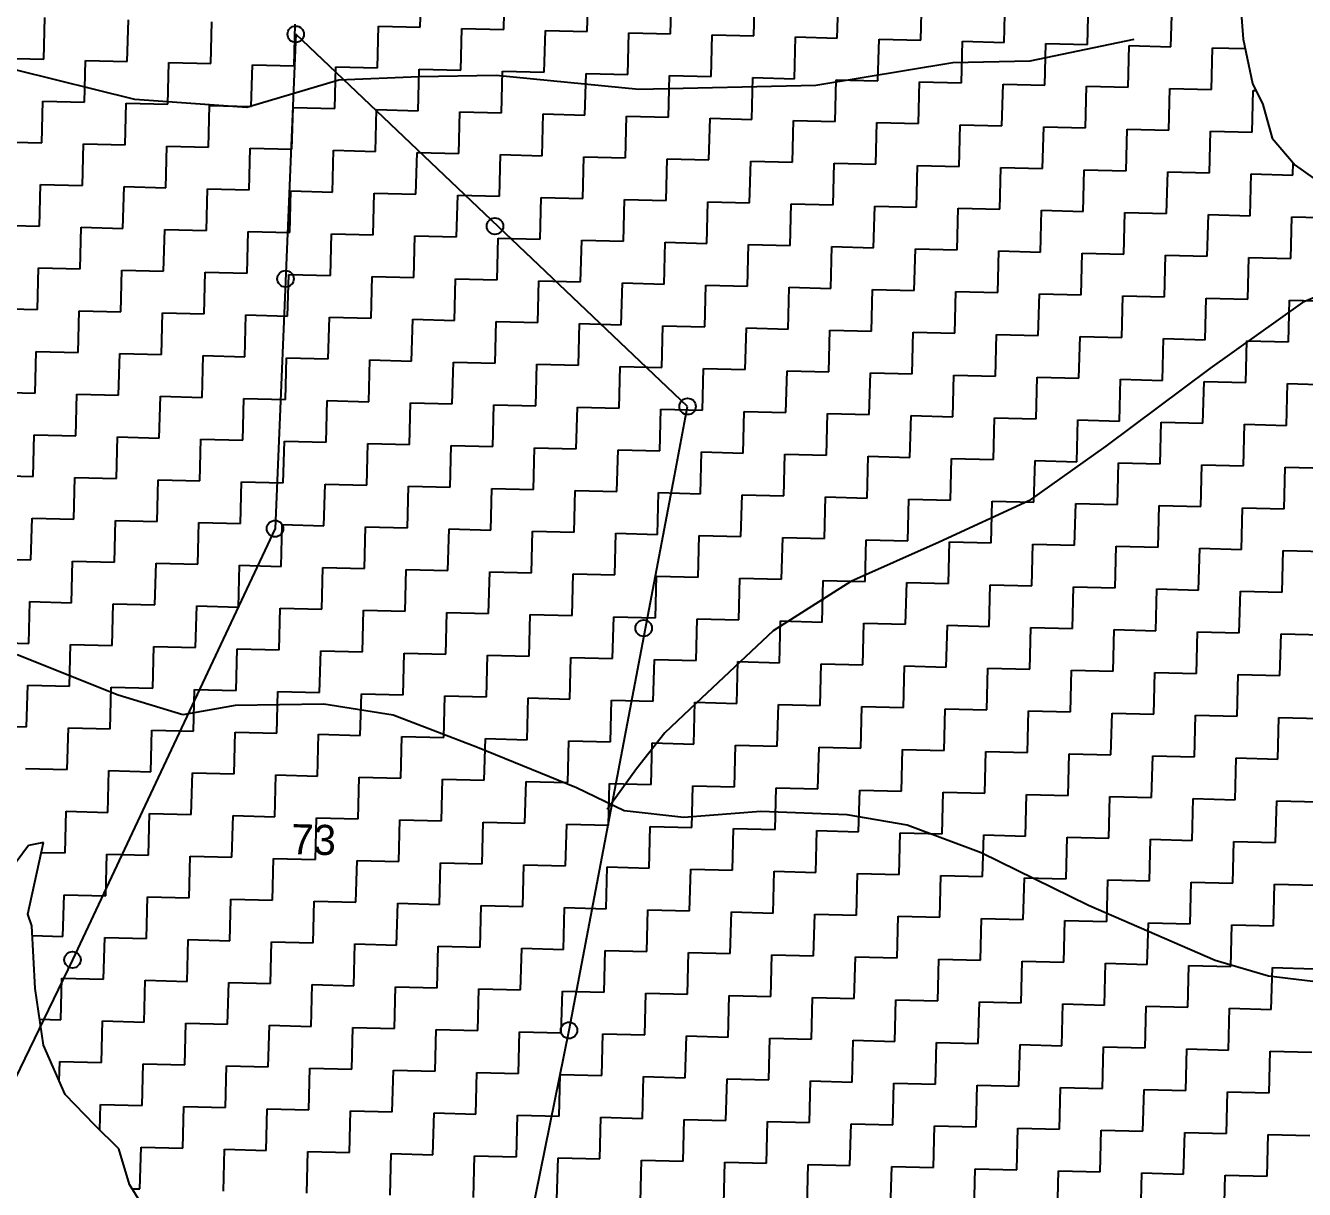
# Model space of a CAD drawing. Header units: metres. Extents: x 295068 to 298038, y 2018465 to 2021372.
# Drawn here: x 297107.4 to 297492.8, y 2019139.5 to 2019490.1 of the extents above; entities that cross this region are included whole.
import ezdxf

# ---------------------------------------------------------------- set-up
doc = ezdxf.new("R2010")
doc.units = ezdxf.units.M
doc.header["$MEASUREMENT"] = 0
for name, color, linetype in [('LINE_WATER', 4, 'Continuous'), ('POLY_HATCH', 12, 'Continuous'), ('POLY_PARCEL', 6, 'Continuous'), ('TEXT_PARCEL', 7, 'Continuous')]:
    doc.layers.add(name, color=color, linetype=linetype)
doc.styles.add('TEXT_MAP', font='', dxfattribs={"height": 2.5})
doc.styles.get('TEXT_MAP').set_extended_font_data('Kruti Dev 050')

msp = doc.modelspace()

# ---------------------------------------------------------------- linework, layer by layer
for centre in [(297188.82, 2019487.54), (297248.86, 2019429.72), (297185.74, 2019413.87), (297306.9, 2019375.42), (297182.59, 2019338.61), (297293.68, 2019308.62), (297121.55, 2019208.72), (297271.18, 2019187.48)]:
    msp.add_circle(centre, 2.48)
at = {"layer": 'LINE_WATER'}
for p, q in [((297441.36, 2019485.99), (297410.06, 2019479.42)), ((297386.83, 2019478.96), (297345.5, 2019472.12)), ((297410.06, 2019479.42), (297386.83, 2019478.96)), ((297140.35, 2019467.92), (297104.7, 2019476.74)), ((297226.01, 2019474.67), (297201.83, 2019473.72)), ((297249.24, 2019475.12), (297226.01, 2019474.67)), ((297292.17, 2019470.86), (297249.24, 2019475.12)), ((297201.83, 2019473.72), (297174.06, 2019465.47)), ((297345.5, 2019472.12), (297292.17, 2019470.86)), ((297174.06, 2019465.47), (297140.35, 2019467.92)), ((297516.93, 2019417.02), (297492.17, 2019406.76)), ((297492.17, 2019406.76), (297464.29, 2019386.89)), ((297464.29, 2019386.89), (297432.93, 2019363.4)), ((297432.93, 2019363.4), (297409.72, 2019346.98)), ((297409.72, 2019346.98), (297382.7, 2019334.52)), ((297382.7, 2019334.52), (297356.04, 2019322.71)), ((297356.04, 2019322.71), (297332.68, 2019307.79)), ((297332.68, 2019307.79), (297309.35, 2019285.93)), ((297135.34, 2019288.48), (297104.86, 2019300.59)), ((297154.8, 2019282.55), (297135.34, 2019288.48)), ((297197.27, 2019285.75), (297170.52, 2019285.3)), ((297218.22, 2019282.37), (297197.27, 2019285.75)), ((297309.35, 2019285.93), (297300.02, 2019277.09)), ((297170.52, 2019285.3), (297154.8, 2019282.55)), ((297243.57, 2019272.62), (297218.22, 2019282.37)), ((297300.02, 2019277.09), (297291.53, 2019266.21)), ((297273.4, 2019260.49), (297243.57, 2019272.62)), ((297291.53, 2019266.21), (297282.67, 2019254.04)), ((297287.83, 2019253.63), (297273.4, 2019260.49)), ((297305.73, 2019251.57), (297287.83, 2019253.63)), ((297328.97, 2019253.37), (297305.73, 2019251.57)), ((297354.94, 2019252.43), (297328.97, 2019253.37)), ((297373.07, 2019249.29), (297354.94, 2019252.43)), ((297395.36, 2019240.95), (297373.07, 2019249.29)), ((297427.71, 2019225.06), (297395.36, 2019240.95)), ((297465.86, 2019208.55), (297427.71, 2019225.06)), ((297481.94, 2019203.81), (297465.86, 2019208.55)), ((297501.17, 2019201.44), (297481.94, 2019203.81))]:
    msp.add_line(p, q, dxfattribs=at)
at = {"layer": 'POLY_HATCH', "linetype": 'Continuous'}
for p, q in [((297226.35, 2019489.63), (297226.67, 2019502.19)), ((297251.48, 2019488.98), (297251.8, 2019501.55)), ((297276.61, 2019488.33), (297276.94, 2019500.9)), ((297301.75, 2019487.68), (297302.07, 2019500.25)), ((297326.88, 2019487.03), (297327.21, 2019499.6)), ((297352.01, 2019486.39), (297352.34, 2019498.95)), ((297377.15, 2019485.74), (297377.47, 2019498.3)), ((297402.28, 2019485.09), (297402.61, 2019497.66)), ((297427.41, 2019484.44), (297427.74, 2019497.01)), ((297452.55, 2019483.79), (297452.87, 2019496.36)), ((297112.92, 2019479.98), (297113.25, 2019492.54)), ((297138.06, 2019479.33), (297138.38, 2019491.9)), ((297163.19, 2019478.68), (297163.51, 2019491.25)), ((297188.32, 2019478.03), (297188.65, 2019490.6)), ((297213.46, 2019477.38), (297213.78, 2019489.95)), ((297213.78, 2019489.95), (297226.35, 2019489.63)), ((297238.59, 2019476.74), (297238.91, 2019489.3)), ((297238.91, 2019489.3), (297251.48, 2019488.98)), ((297263.72, 2019476.09), (297264.05, 2019488.65)), ((297264.05, 2019488.65), (297276.61, 2019488.33)), ((297288.86, 2019475.44), (297289.18, 2019488.01)), ((297289.18, 2019488.01), (297301.75, 2019487.68)), ((297313.99, 2019474.79), (297314.31, 2019487.36)), ((297314.31, 2019487.36), (297326.88, 2019487.03)), ((297339.12, 2019474.14), (297339.45, 2019486.71)), ((297339.45, 2019486.71), (297352.01, 2019486.39)), ((297364.26, 2019473.5), (297364.58, 2019486.06)), ((297364.58, 2019486.06), (297377.15, 2019485.74)), ((297389.39, 2019472.85), (297389.71, 2019485.41)), ((297389.71, 2019485.41), (297402.28, 2019485.09)), ((297414.52, 2019472.2), (297414.85, 2019484.77)), ((297414.85, 2019484.77), (297427.41, 2019484.44)), ((297439.66, 2019471.55), (297439.98, 2019484.12)), ((297439.98, 2019484.12), (297452.55, 2019483.79)), ((297464.79, 2019470.9), (297465.11, 2019483.47)), ((297465.11, 2019483.47), (297474.87, 2019483.22)), ((297100.36, 2019480.3), (297112.92, 2019479.98)), ((297125.17, 2019467.09), (297125.49, 2019479.65)), ((297125.49, 2019479.65), (297138.06, 2019479.33)), ((297150.3, 2019466.44), (297150.62, 2019479)), ((297150.62, 2019479), (297163.19, 2019478.68)), ((297175.43, 2019465.79), (297175.76, 2019478.36)), ((297175.76, 2019478.36), (297188.32, 2019478.03)), ((297200.57, 2019465.14), (297200.89, 2019477.71)), ((297200.89, 2019477.71), (297213.46, 2019477.38)), ((297225.7, 2019464.49), (297226.02, 2019477.06)), ((297226.02, 2019477.06), (297238.59, 2019476.74)), ((297250.83, 2019463.85), (297251.16, 2019476.41)), ((297251.16, 2019476.41), (297263.72, 2019476.09)), ((297275.97, 2019463.2), (297276.29, 2019475.76)), ((297276.29, 2019475.76), (297288.86, 2019475.44)), ((297301.1, 2019462.55), (297301.42, 2019475.12)), ((297301.42, 2019475.12), (297313.99, 2019474.79)), ((297326.23, 2019461.9), (297326.56, 2019474.47)), ((297326.56, 2019474.47), (297339.12, 2019474.14)), ((297351.37, 2019461.25), (297351.69, 2019473.82)), ((297351.69, 2019473.82), (297364.26, 2019473.5)), ((297376.5, 2019460.6), (297376.82, 2019473.17)), ((297376.82, 2019473.17), (297389.39, 2019472.85)), ((297401.63, 2019459.96), (297401.96, 2019472.52)), ((297401.96, 2019472.52), (297414.52, 2019472.2)), ((297426.77, 2019459.31), (297427.09, 2019471.87)), ((297427.09, 2019471.87), (297439.66, 2019471.55)), ((297451.9, 2019458.66), (297452.22, 2019471.23)), ((297452.22, 2019471.23), (297464.79, 2019470.9)), ((297112.27, 2019454.84), (297112.6, 2019467.41)), ((297112.6, 2019467.41), (297125.17, 2019467.09)), ((297477.03, 2019458.01), (297477.36, 2019470.58)), ((297477.36, 2019470.58), (297478.17, 2019470.56)), ((297137.41, 2019454.2), (297137.73, 2019466.76)), ((297137.73, 2019466.76), (297150.3, 2019466.44)), ((297162.54, 2019453.55), (297162.87, 2019466.11)), ((297162.87, 2019466.11), (297175.43, 2019465.79)), ((297187.68, 2019452.9), (297188, 2019465.47)), ((297188, 2019465.47), (297200.57, 2019465.14)), ((297212.81, 2019452.25), (297213.13, 2019464.82)), ((297213.13, 2019464.82), (297225.7, 2019464.49)), ((297237.94, 2019451.6), (297238.27, 2019464.17)), ((297238.27, 2019464.17), (297250.83, 2019463.85)), ((297263.08, 2019450.95), (297263.4, 2019463.52)), ((297263.4, 2019463.52), (297275.97, 2019463.2)), ((297288.21, 2019450.31), (297288.53, 2019462.87)), ((297288.53, 2019462.87), (297301.1, 2019462.55)), ((297313.34, 2019449.66), (297313.67, 2019462.22)), ((297313.67, 2019462.22), (297326.23, 2019461.9)), ((297338.48, 2019449.01), (297338.8, 2019461.58)), ((297338.8, 2019461.58), (297351.37, 2019461.25)), ((297363.61, 2019448.36), (297363.93, 2019460.93)), ((297363.93, 2019460.93), (297376.5, 2019460.6)), ((297388.74, 2019447.71), (297389.07, 2019460.28)), ((297389.07, 2019460.28), (297401.63, 2019459.96)), ((297413.88, 2019447.07), (297414.2, 2019459.63)), ((297414.2, 2019459.63), (297426.77, 2019459.31)), ((297439.01, 2019446.42), (297439.33, 2019458.98)), ((297439.33, 2019458.98), (297451.9, 2019458.66)), ((297464.14, 2019445.77), (297464.47, 2019458.34)), ((297464.47, 2019458.34), (297477.03, 2019458.01)), ((297099.71, 2019455.17), (297112.27, 2019454.84)), ((297124.52, 2019441.95), (297124.84, 2019454.52)), ((297124.84, 2019454.52), (297137.41, 2019454.2)), ((297149.65, 2019441.3), (297149.97, 2019453.87)), ((297149.97, 2019453.87), (297162.54, 2019453.55)), ((297174.78, 2019440.66), (297175.11, 2019453.22)), ((297175.11, 2019453.22), (297187.68, 2019452.9)), ((297199.92, 2019440.01), (297200.24, 2019452.57)), ((297200.24, 2019452.57), (297212.81, 2019452.25)), ((297225.05, 2019439.36), (297225.38, 2019451.93)), ((297225.38, 2019451.93), (297237.94, 2019451.6)), ((297250.18, 2019438.71), (297250.51, 2019451.28)), ((297250.51, 2019451.28), (297263.08, 2019450.95)), ((297275.32, 2019438.06), (297275.64, 2019450.63)), ((297275.64, 2019450.63), (297288.21, 2019450.31)), ((297300.45, 2019437.42), (297300.78, 2019449.98)), ((297300.78, 2019449.98), (297313.34, 2019449.66)), ((297325.58, 2019436.77), (297325.91, 2019449.33)), ((297325.91, 2019449.33), (297338.48, 2019449.01)), ((297350.72, 2019436.12), (297351.04, 2019448.69)), ((297351.04, 2019448.69), (297363.61, 2019448.36)), ((297375.85, 2019435.47), (297376.18, 2019448.04)), ((297376.18, 2019448.04), (297388.74, 2019447.71)), ((297489.28, 2019445.12), (297489.37, 2019448.89)), ((297400.99, 2019434.82), (297401.31, 2019447.39)), ((297401.31, 2019447.39), (297413.88, 2019447.07)), ((297426.12, 2019434.17), (297426.44, 2019446.74)), ((297426.44, 2019446.74), (297439.01, 2019446.42)), ((297451.25, 2019433.53), (297451.58, 2019446.09)), ((297451.58, 2019446.09), (297464.14, 2019445.77)), ((297476.39, 2019432.88), (297476.71, 2019445.44)), ((297476.71, 2019445.44), (297489.28, 2019445.12)), ((297111.63, 2019429.71), (297111.95, 2019442.28)), ((297111.95, 2019442.28), (297124.52, 2019441.95)), ((297136.76, 2019429.06), (297137.08, 2019441.63)), ((297137.08, 2019441.63), (297149.65, 2019441.3)), ((297161.89, 2019428.41), (297162.22, 2019440.98)), ((297162.22, 2019440.98), (297174.78, 2019440.66)), ((297187.03, 2019427.77), (297187.35, 2019440.33)), ((297187.35, 2019440.33), (297199.92, 2019440.01)), ((297212.16, 2019427.12), (297212.48, 2019439.68)), ((297212.48, 2019439.68), (297225.05, 2019439.36)), ((297237.29, 2019426.47), (297237.62, 2019439.04)), ((297237.62, 2019439.04), (297250.18, 2019438.71)), ((297262.43, 2019425.82), (297262.75, 2019438.39)), ((297262.75, 2019438.39), (297275.32, 2019438.06)), ((297287.56, 2019425.17), (297287.88, 2019437.74)), ((297287.88, 2019437.74), (297300.45, 2019437.42)), ((297312.69, 2019424.52), (297313.02, 2019437.09)), ((297313.02, 2019437.09), (297325.58, 2019436.77)), ((297337.83, 2019423.88), (297338.15, 2019436.44)), ((297338.15, 2019436.44), (297350.72, 2019436.12)), ((297362.96, 2019423.23), (297363.28, 2019435.79)), ((297363.28, 2019435.79), (297375.85, 2019435.47)), ((297388.09, 2019422.58), (297388.42, 2019435.15)), ((297388.42, 2019435.15), (297400.99, 2019434.82)), ((297413.23, 2019421.93), (297413.55, 2019434.5)), ((297413.55, 2019434.5), (297426.12, 2019434.17)), ((297438.36, 2019421.28), (297438.69, 2019433.85)), ((297438.69, 2019433.85), (297451.25, 2019433.53)), ((297463.49, 2019420.64), (297463.82, 2019433.2)), ((297463.82, 2019433.2), (297476.39, 2019432.88)), ((297488.63, 2019419.99), (297488.95, 2019432.55)), ((297488.95, 2019432.55), (297501.52, 2019432.23)), ((297099.06, 2019430.03), (297111.63, 2019429.71)), ((297123.87, 2019416.82), (297124.19, 2019429.39)), ((297124.19, 2019429.39), (297136.76, 2019429.06)), ((297149, 2019416.17), (297149.33, 2019428.74)), ((297149.33, 2019428.74), (297161.89, 2019428.41)), ((297174.14, 2019415.52), (297174.46, 2019428.09)), ((297174.46, 2019428.09), (297187.03, 2019427.77)), ((297199.27, 2019414.87), (297199.59, 2019427.44)), ((297199.59, 2019427.44), (297212.16, 2019427.12)), ((297224.4, 2019414.23), (297224.73, 2019426.79)), ((297224.73, 2019426.79), (297237.29, 2019426.47)), ((297249.54, 2019413.58), (297249.86, 2019426.15)), ((297249.86, 2019426.15), (297262.43, 2019425.82)), ((297274.67, 2019412.93), (297274.99, 2019425.5)), ((297274.99, 2019425.5), (297287.56, 2019425.17)), ((297299.8, 2019412.28), (297300.13, 2019424.85)), ((297300.13, 2019424.85), (297312.69, 2019424.52)), ((297324.94, 2019411.63), (297325.26, 2019424.2)), ((297325.26, 2019424.2), (297337.83, 2019423.88)), ((297350.07, 2019410.99), (297350.39, 2019423.55)), ((297350.39, 2019423.55), (297362.96, 2019423.23)), ((297375.2, 2019410.34), (297375.53, 2019422.9)), ((297375.53, 2019422.9), (297388.09, 2019422.58)), ((297400.34, 2019409.69), (297400.66, 2019422.26)), ((297400.66, 2019422.26), (297413.23, 2019421.93)), ((297425.47, 2019409.04), (297425.79, 2019421.61)), ((297425.79, 2019421.61), (297438.36, 2019421.28)), ((297450.6, 2019408.39), (297450.93, 2019420.96)), ((297450.93, 2019420.96), (297463.49, 2019420.64)), ((297110.98, 2019404.58), (297111.3, 2019417.14)), ((297111.3, 2019417.14), (297123.87, 2019416.82)), ((297475.74, 2019407.74), (297476.06, 2019420.31)), ((297476.06, 2019420.31), (297488.63, 2019419.99)), ((297136.11, 2019403.93), (297136.44, 2019416.5)), ((297136.44, 2019416.5), (297149, 2019416.17)), ((297161.25, 2019403.28), (297161.57, 2019415.85)), ((297161.57, 2019415.85), (297174.14, 2019415.52)), ((297186.38, 2019402.63), (297186.7, 2019415.2)), ((297186.7, 2019415.2), (297199.27, 2019414.87)), ((297211.51, 2019401.98), (297211.84, 2019414.55)), ((297211.84, 2019414.55), (297224.4, 2019414.23)), ((297236.65, 2019401.34), (297236.97, 2019413.9)), ((297236.97, 2019413.9), (297249.54, 2019413.58)), ((297261.78, 2019400.69), (297262.1, 2019413.25)), ((297262.1, 2019413.25), (297274.67, 2019412.93)), ((297286.91, 2019400.04), (297287.24, 2019412.61)), ((297287.24, 2019412.61), (297299.8, 2019412.28)), ((297312.05, 2019399.39), (297312.37, 2019411.96)), ((297312.37, 2019411.96), (297324.94, 2019411.63)), ((297337.18, 2019398.74), (297337.5, 2019411.31)), ((297337.5, 2019411.31), (297350.07, 2019410.99)), ((297362.31, 2019398.09), (297362.64, 2019410.66)), ((297362.64, 2019410.66), (297375.2, 2019410.34)), ((297387.45, 2019397.45), (297387.77, 2019410.01)), ((297387.77, 2019410.01), (297400.34, 2019409.69)), ((297412.58, 2019396.8), (297412.9, 2019409.37)), ((297412.9, 2019409.37), (297425.47, 2019409.04)), ((297437.71, 2019396.15), (297438.04, 2019408.72)), ((297438.04, 2019408.72), (297450.6, 2019408.39)), ((297462.85, 2019395.5), (297463.17, 2019408.07)), ((297463.17, 2019408.07), (297475.74, 2019407.74)), ((297487.98, 2019394.85), (297488.3, 2019407.42)), ((297488.3, 2019407.42), (297500.87, 2019407.1)), ((297098.41, 2019404.9), (297110.98, 2019404.58)), ((297123.22, 2019391.69), (297123.55, 2019404.25)), ((297123.55, 2019404.25), (297136.11, 2019403.93)), ((297148.35, 2019391.04), (297148.68, 2019403.6)), ((297148.68, 2019403.6), (297161.25, 2019403.28)), ((297173.49, 2019390.39), (297173.81, 2019402.96)), ((297173.81, 2019402.96), (297186.38, 2019402.63)), ((297198.62, 2019389.74), (297198.95, 2019402.31)), ((297198.95, 2019402.31), (297211.51, 2019401.98)), ((297223.75, 2019389.09), (297224.08, 2019401.66)), ((297224.08, 2019401.66), (297236.65, 2019401.34)), ((297248.89, 2019388.44), (297249.21, 2019401.01)), ((297249.21, 2019401.01), (297261.78, 2019400.69)), ((297274.02, 2019387.8), (297274.35, 2019400.36)), ((297274.35, 2019400.36), (297286.91, 2019400.04)), ((297299.15, 2019387.15), (297299.48, 2019399.72)), ((297299.48, 2019399.72), (297312.05, 2019399.39)), ((297324.29, 2019386.5), (297324.61, 2019399.07)), ((297324.61, 2019399.07), (297337.18, 2019398.74)), ((297349.42, 2019385.85), (297349.75, 2019398.42)), ((297349.75, 2019398.42), (297362.31, 2019398.09)), ((297374.56, 2019385.2), (297374.88, 2019397.77)), ((297374.88, 2019397.77), (297387.45, 2019397.45)), ((297399.69, 2019384.56), (297400.01, 2019397.12)), ((297400.01, 2019397.12), (297412.58, 2019396.8)), ((297424.82, 2019383.91), (297425.15, 2019396.47)), ((297425.15, 2019396.47), (297437.71, 2019396.15)), ((297449.96, 2019383.26), (297450.28, 2019395.83)), ((297450.28, 2019395.83), (297462.85, 2019395.5)), ((297475.09, 2019382.61), (297475.41, 2019395.18)), ((297475.41, 2019395.18), (297487.98, 2019394.85)), ((297110.33, 2019379.44), (297110.65, 2019392.01)), ((297110.65, 2019392.01), (297123.22, 2019391.69)), ((297135.46, 2019378.8), (297135.79, 2019391.36)), ((297135.79, 2019391.36), (297148.35, 2019391.04)), ((297160.6, 2019378.15), (297160.92, 2019390.71)), ((297160.92, 2019390.71), (297173.49, 2019390.39)), ((297185.73, 2019377.5), (297186.05, 2019390.07)), ((297186.05, 2019390.07), (297198.62, 2019389.74)), ((297210.86, 2019376.85), (297211.19, 2019389.42)), ((297211.19, 2019389.42), (297223.75, 2019389.09)), ((297236, 2019376.2), (297236.32, 2019388.77)), ((297236.32, 2019388.77), (297248.89, 2019388.44)), ((297261.13, 2019375.55), (297261.45, 2019388.12)), ((297261.45, 2019388.12), (297274.02, 2019387.8)), ((297286.26, 2019374.91), (297286.59, 2019387.47)), ((297286.59, 2019387.47), (297299.15, 2019387.15)), ((297311.4, 2019374.26), (297311.72, 2019386.82)), ((297311.72, 2019386.82), (297324.29, 2019386.5)), ((297336.53, 2019373.61), (297336.86, 2019386.18)), ((297336.86, 2019386.18), (297349.42, 2019385.85)), ((297361.66, 2019372.96), (297361.99, 2019385.53)), ((297361.99, 2019385.53), (297374.56, 2019385.2)), ((297386.8, 2019372.31), (297387.12, 2019384.88)), ((297387.12, 2019384.88), (297399.69, 2019384.56)), ((297411.93, 2019371.66), (297412.26, 2019384.23)), ((297412.26, 2019384.23), (297424.82, 2019383.91)), ((297437.06, 2019371.02), (297437.39, 2019383.58)), ((297437.39, 2019383.58), (297449.96, 2019383.26)), ((297462.2, 2019370.37), (297462.52, 2019382.94)), ((297462.52, 2019382.94), (297475.09, 2019382.61)), ((297487.33, 2019369.72), (297487.66, 2019382.29)), ((297487.66, 2019382.29), (297500.22, 2019381.96)), ((297097.76, 2019379.77), (297110.33, 2019379.44)), ((297122.57, 2019366.55), (297122.9, 2019379.12)), ((297122.9, 2019379.12), (297135.46, 2019378.8)), ((297147.71, 2019365.9), (297148.03, 2019378.47)), ((297148.03, 2019378.47), (297160.6, 2019378.15)), ((297172.84, 2019365.26), (297173.16, 2019377.82)), ((297173.16, 2019377.82), (297185.73, 2019377.5)), ((297197.97, 2019364.61), (297198.3, 2019377.17)), ((297198.3, 2019377.17), (297210.86, 2019376.85)), ((297223.11, 2019363.96), (297223.43, 2019376.53)), ((297223.43, 2019376.53), (297236, 2019376.2)), ((297248.24, 2019363.31), (297248.56, 2019375.88)), ((297248.56, 2019375.88), (297261.13, 2019375.55)), ((297273.37, 2019362.66), (297273.7, 2019375.23)), ((297273.7, 2019375.23), (297286.26, 2019374.91)), ((297298.51, 2019362.02), (297298.83, 2019374.58)), ((297298.83, 2019374.58), (297311.4, 2019374.26)), ((297323.64, 2019361.37), (297323.96, 2019373.93)), ((297323.96, 2019373.93), (297336.53, 2019373.61)), ((297348.77, 2019360.72), (297349.1, 2019373.29)), ((297349.1, 2019373.29), (297361.66, 2019372.96)), ((297373.91, 2019360.07), (297374.23, 2019372.64)), ((297374.23, 2019372.64), (297386.8, 2019372.31)), ((297399.04, 2019359.42), (297399.36, 2019371.99)), ((297399.36, 2019371.99), (297411.93, 2019371.66)), ((297424.17, 2019358.77), (297424.5, 2019371.34)), ((297424.5, 2019371.34), (297437.06, 2019371.02)), ((297449.31, 2019358.13), (297449.63, 2019370.69)), ((297449.63, 2019370.69), (297462.2, 2019370.37)), ((297109.68, 2019354.31), (297110.01, 2019366.88)), ((297110.01, 2019366.88), (297122.57, 2019366.55)), ((297474.44, 2019357.48), (297474.76, 2019370.04)), ((297474.76, 2019370.04), (297487.33, 2019369.72)), ((297134.82, 2019353.66), (297135.14, 2019366.23)), ((297135.14, 2019366.23), (297147.71, 2019365.9)), ((297159.95, 2019353.01), (297160.27, 2019365.58)), ((297160.27, 2019365.58), (297172.84, 2019365.26)), ((297185.08, 2019352.37), (297185.41, 2019364.93)), ((297185.41, 2019364.93), (297197.97, 2019364.61)), ((297210.22, 2019351.72), (297210.54, 2019364.28)), ((297210.54, 2019364.28), (297223.11, 2019363.96)), ((297235.35, 2019351.07), (297235.67, 2019363.64)), ((297235.67, 2019363.64), (297248.24, 2019363.31)), ((297260.48, 2019350.42), (297260.81, 2019362.99)), ((297260.81, 2019362.99), (297273.37, 2019362.66)), ((297285.62, 2019349.77), (297285.94, 2019362.34)), ((297285.94, 2019362.34), (297298.51, 2019362.02)), ((297310.75, 2019349.12), (297311.07, 2019361.69)), ((297311.07, 2019361.69), (297323.64, 2019361.37)), ((297335.88, 2019348.48), (297336.21, 2019361.04)), ((297336.21, 2019361.04), (297348.77, 2019360.72)), ((297361.02, 2019347.83), (297361.34, 2019360.39)), ((297361.34, 2019360.39), (297373.91, 2019360.07)), ((297386.15, 2019347.18), (297386.47, 2019359.75)), ((297386.47, 2019359.75), (297399.04, 2019359.42)), ((297411.28, 2019346.53), (297411.61, 2019359.1)), ((297411.61, 2019359.1), (297424.17, 2019358.77)), ((297436.42, 2019345.88), (297436.74, 2019358.45)), ((297436.74, 2019358.45), (297449.31, 2019358.13)), ((297461.55, 2019345.24), (297461.87, 2019357.8)), ((297461.87, 2019357.8), (297474.44, 2019357.48)), ((297486.68, 2019344.59), (297487.01, 2019357.15)), ((297487.01, 2019357.15), (297499.57, 2019356.83)), ((297097.12, 2019354.63), (297109.68, 2019354.31)), ((297121.92, 2019341.42), (297122.25, 2019353.99)), ((297122.25, 2019353.99), (297134.82, 2019353.66)), ((297147.06, 2019340.77), (297147.38, 2019353.34)), ((297147.38, 2019353.34), (297159.95, 2019353.01)), ((297172.19, 2019340.12), (297172.52, 2019352.69)), ((297172.52, 2019352.69), (297185.08, 2019352.37)), ((297197.32, 2019339.47), (297197.65, 2019352.04)), ((297197.65, 2019352.04), (297210.22, 2019351.72)), ((297222.46, 2019338.83), (297222.78, 2019351.39)), ((297222.78, 2019351.39), (297235.35, 2019351.07)), ((297247.59, 2019338.18), (297247.92, 2019350.74)), ((297247.92, 2019350.74), (297260.48, 2019350.42)), ((297272.73, 2019337.53), (297273.05, 2019350.1)), ((297273.05, 2019350.1), (297285.62, 2019349.77)), ((297297.86, 2019336.88), (297298.18, 2019349.45)), ((297298.18, 2019349.45), (297310.75, 2019349.12)), ((297322.99, 2019336.23), (297323.32, 2019348.8)), ((297323.32, 2019348.8), (297335.88, 2019348.48)), ((297348.13, 2019335.59), (297348.45, 2019348.15)), ((297348.45, 2019348.15), (297361.02, 2019347.83)), ((297373.26, 2019334.94), (297373.58, 2019347.5)), ((297373.58, 2019347.5), (297386.15, 2019347.18)), ((297398.39, 2019334.29), (297398.72, 2019346.86)), ((297398.72, 2019346.86), (297411.28, 2019346.53)), ((297423.53, 2019333.64), (297423.85, 2019346.21)), ((297423.85, 2019346.21), (297436.42, 2019345.88)), ((297448.66, 2019332.99), (297448.98, 2019345.56)), ((297448.98, 2019345.56), (297461.55, 2019345.24)), ((297473.79, 2019332.34), (297474.12, 2019344.91)), ((297474.12, 2019344.91), (297486.68, 2019344.59)), ((297109.03, 2019329.18), (297109.36, 2019341.74)), ((297109.36, 2019341.74), (297121.92, 2019341.42)), ((297134.17, 2019328.53), (297134.49, 2019341.1)), ((297134.49, 2019341.1), (297147.06, 2019340.77)), ((297159.3, 2019327.88), (297159.62, 2019340.45)), ((297159.62, 2019340.45), (297172.19, 2019340.12)), ((297184.43, 2019327.23), (297184.76, 2019339.8)), ((297184.76, 2019339.8), (297197.32, 2019339.47)), ((297209.57, 2019326.58), (297209.89, 2019339.15)), ((297209.89, 2019339.15), (297222.46, 2019338.83)), ((297234.7, 2019325.94), (297235.02, 2019338.5)), ((297235.02, 2019338.5), (297247.59, 2019338.18)), ((297259.83, 2019325.29), (297260.16, 2019337.85)), ((297260.16, 2019337.85), (297272.73, 2019337.53)), ((297284.97, 2019324.64), (297285.29, 2019337.21)), ((297285.29, 2019337.21), (297297.86, 2019336.88)), ((297310.1, 2019323.99), (297310.43, 2019336.56)), ((297310.43, 2019336.56), (297322.99, 2019336.23)), ((297335.23, 2019323.34), (297335.56, 2019335.91)), ((297335.56, 2019335.91), (297348.13, 2019335.59)), ((297360.37, 2019322.69), (297360.69, 2019335.26)), ((297360.69, 2019335.26), (297373.26, 2019334.94)), ((297385.5, 2019322.05), (297385.83, 2019334.61)), ((297385.83, 2019334.61), (297398.39, 2019334.29)), ((297410.63, 2019321.4), (297410.96, 2019333.96)), ((297410.96, 2019333.96), (297423.53, 2019333.64)), ((297435.77, 2019320.75), (297436.09, 2019333.32)), ((297436.09, 2019333.32), (297448.66, 2019332.99)), ((297460.9, 2019320.1), (297461.23, 2019332.67)), ((297461.23, 2019332.67), (297473.79, 2019332.34)), ((297486.04, 2019319.45), (297486.36, 2019332.02)), ((297486.36, 2019332.02), (297498.93, 2019331.7)), ((297096.47, 2019329.5), (297109.03, 2019329.18)), ((297121.28, 2019316.29), (297121.6, 2019328.85)), ((297121.6, 2019328.85), (297134.17, 2019328.53)), ((297146.41, 2019315.64), (297146.73, 2019328.2)), ((297146.73, 2019328.2), (297159.3, 2019327.88)), ((297171.54, 2019314.99), (297171.87, 2019327.56)), ((297171.87, 2019327.56), (297184.43, 2019327.23)), ((297196.68, 2019314.34), (297197, 2019326.91)), ((297197, 2019326.91), (297209.57, 2019326.58)), ((297221.81, 2019313.69), (297222.13, 2019326.26)), ((297222.13, 2019326.26), (297234.7, 2019325.94)), ((297246.94, 2019313.04), (297247.27, 2019325.61)), ((297247.27, 2019325.61), (297259.83, 2019325.29)), ((297272.08, 2019312.4), (297272.4, 2019324.96)), ((297272.4, 2019324.96), (297284.97, 2019324.64)), ((297297.21, 2019311.75), (297297.53, 2019324.32)), ((297297.53, 2019324.32), (297310.1, 2019323.99)), ((297322.34, 2019311.1), (297322.67, 2019323.67)), ((297322.67, 2019323.67), (297335.23, 2019323.34)), ((297347.48, 2019310.45), (297347.8, 2019323.02)), ((297347.8, 2019323.02), (297360.37, 2019322.69)), ((297372.61, 2019309.8), (297372.93, 2019322.37)), ((297372.93, 2019322.37), (297385.5, 2019322.05)), ((297397.74, 2019309.16), (297398.07, 2019321.72)), ((297398.07, 2019321.72), (297410.63, 2019321.4)), ((297422.88, 2019308.51), (297423.2, 2019321.07)), ((297423.2, 2019321.07), (297435.77, 2019320.75)), ((297448.01, 2019307.86), (297448.33, 2019320.43)), ((297448.33, 2019320.43), (297460.9, 2019320.1)), ((297108.39, 2019304.04), (297108.71, 2019316.61)), ((297108.71, 2019316.61), (297121.28, 2019316.29)), ((297473.14, 2019307.21), (297473.47, 2019319.78)), ((297473.47, 2019319.78), (297486.04, 2019319.45)), ((297133.52, 2019303.39), (297133.84, 2019315.96)), ((297133.84, 2019315.96), (297146.41, 2019315.64)), ((297158.65, 2019302.75), (297158.98, 2019315.31)), ((297158.98, 2019315.31), (297171.54, 2019314.99)), ((297183.79, 2019302.1), (297184.11, 2019314.67)), ((297184.11, 2019314.67), (297196.68, 2019314.34)), ((297208.92, 2019301.45), (297209.24, 2019314.02)), ((297209.24, 2019314.02), (297221.81, 2019313.69)), ((297234.05, 2019300.8), (297234.38, 2019313.37)), ((297234.38, 2019313.37), (297246.94, 2019313.04)), ((297259.19, 2019300.15), (297259.51, 2019312.72)), ((297259.51, 2019312.72), (297272.08, 2019312.4)), ((297284.32, 2019299.51), (297284.64, 2019312.07)), ((297284.64, 2019312.07), (297297.21, 2019311.75)), ((297309.45, 2019298.86), (297309.78, 2019311.42)), ((297309.78, 2019311.42), (297322.34, 2019311.1)), ((297334.59, 2019298.21), (297334.91, 2019310.78)), ((297334.91, 2019310.78), (297347.48, 2019310.45)), ((297359.72, 2019297.56), (297360.04, 2019310.13)), ((297360.04, 2019310.13), (297372.61, 2019309.8)), ((297384.85, 2019296.91), (297385.18, 2019309.48)), ((297385.18, 2019309.48), (297397.74, 2019309.16)), ((297409.99, 2019296.26), (297410.31, 2019308.83)), ((297410.31, 2019308.83), (297422.88, 2019308.51)), ((297435.12, 2019295.62), (297435.44, 2019308.18)), ((297435.44, 2019308.18), (297448.01, 2019307.86)), ((297460.25, 2019294.97), (297460.58, 2019307.54)), ((297460.58, 2019307.54), (297473.14, 2019307.21)), ((297485.39, 2019294.32), (297485.71, 2019306.89)), ((297485.71, 2019306.89), (297498.28, 2019306.56)), ((297095.82, 2019304.37), (297108.39, 2019304.04)), ((297120.63, 2019291.15), (297120.95, 2019303.72)), ((297120.95, 2019303.72), (297133.52, 2019303.39)), ((297145.76, 2019290.5), (297146.09, 2019303.07)), ((297146.09, 2019303.07), (297158.65, 2019302.75)), ((297170.9, 2019289.86), (297171.22, 2019302.42)), ((297171.22, 2019302.42), (297183.79, 2019302.1)), ((297196.03, 2019289.21), (297196.35, 2019301.77)), ((297196.35, 2019301.77), (297208.92, 2019301.45)), ((297221.16, 2019288.56), (297221.49, 2019301.13)), ((297221.49, 2019301.13), (297234.05, 2019300.8)), ((297246.3, 2019287.91), (297246.62, 2019300.48)), ((297246.62, 2019300.48), (297259.19, 2019300.15)), ((297271.43, 2019287.26), (297271.75, 2019299.83)), ((297271.75, 2019299.83), (297284.32, 2019299.51)), ((297296.56, 2019286.61), (297296.89, 2019299.18)), ((297296.89, 2019299.18), (297309.45, 2019298.86)), ((297321.7, 2019285.97), (297322.02, 2019298.53)), ((297322.02, 2019298.53), (297334.59, 2019298.21)), ((297346.83, 2019285.32), (297347.15, 2019297.89)), ((297347.15, 2019297.89), (297359.72, 2019297.56)), ((297371.96, 2019284.67), (297372.29, 2019297.24)), ((297372.29, 2019297.24), (297384.85, 2019296.91)), ((297397.1, 2019284.02), (297397.42, 2019296.59)), ((297397.42, 2019296.59), (297409.99, 2019296.26)), ((297422.23, 2019283.37), (297422.55, 2019295.94)), ((297422.55, 2019295.94), (297435.12, 2019295.62)), ((297447.36, 2019282.73), (297447.69, 2019295.29)), ((297447.69, 2019295.29), (297460.25, 2019294.97)), ((297472.5, 2019282.08), (297472.82, 2019294.64)), ((297472.82, 2019294.64), (297485.39, 2019294.32)), ((297107.74, 2019278.91), (297108.06, 2019291.48)), ((297108.06, 2019291.48), (297120.63, 2019291.15)), ((297132.87, 2019278.26), (297133.19, 2019290.83)), ((297133.19, 2019290.83), (297145.76, 2019290.5)), ((297158, 2019277.61), (297158.33, 2019290.18)), ((297158.33, 2019290.18), (297170.9, 2019289.86)), ((297183.14, 2019276.97), (297183.46, 2019289.53)), ((297183.46, 2019289.53), (297196.03, 2019289.21)), ((297208.27, 2019276.32), (297208.6, 2019288.88)), ((297208.6, 2019288.88), (297221.16, 2019288.56)), ((297233.4, 2019275.67), (297233.73, 2019288.24)), ((297233.73, 2019288.24), (297246.3, 2019287.91)), ((297258.54, 2019275.02), (297258.86, 2019287.59)), ((297258.86, 2019287.59), (297271.43, 2019287.26)), ((297283.67, 2019274.37), (297284, 2019286.94)), ((297284, 2019286.94), (297296.56, 2019286.61)), ((297308.8, 2019273.72), (297309.13, 2019286.29)), ((297309.13, 2019286.29), (297321.7, 2019285.97)), ((297333.94, 2019273.08), (297334.26, 2019285.64)), ((297334.26, 2019285.64), (297346.83, 2019285.32)), ((297359.07, 2019272.43), (297359.4, 2019284.99)), ((297359.4, 2019284.99), (297371.96, 2019284.67)), ((297384.21, 2019271.78), (297384.53, 2019284.35)), ((297384.53, 2019284.35), (297397.1, 2019284.02)), ((297409.34, 2019271.13), (297409.66, 2019283.7)), ((297409.66, 2019283.7), (297422.23, 2019283.37)), ((297434.47, 2019270.48), (297434.8, 2019283.05)), ((297434.8, 2019283.05), (297447.36, 2019282.73)), ((297459.61, 2019269.83), (297459.93, 2019282.4)), ((297459.93, 2019282.4), (297472.5, 2019282.08)), ((297095.17, 2019279.23), (297107.74, 2019278.91)), ((297119.98, 2019266.02), (297120.3, 2019278.59)), ((297120.3, 2019278.59), (297132.87, 2019278.26)), ((297484.74, 2019269.19), (297485.06, 2019281.75)), ((297485.06, 2019281.75), (297497.63, 2019281.43)), ((297145.11, 2019265.37), (297145.44, 2019277.94)), ((297145.44, 2019277.94), (297158, 2019277.61)), ((297170.25, 2019264.72), (297170.57, 2019277.29)), ((297170.57, 2019277.29), (297183.14, 2019276.97)), ((297195.38, 2019264.07), (297195.7, 2019276.64)), ((297195.7, 2019276.64), (297208.27, 2019276.32)), ((297220.51, 2019263.43), (297220.84, 2019275.99)), ((297220.84, 2019275.99), (297233.4, 2019275.67)), ((297245.65, 2019262.78), (297245.97, 2019275.34)), ((297245.97, 2019275.34), (297258.54, 2019275.02)), ((297270.78, 2019262.13), (297271.1, 2019274.7)), ((297271.1, 2019274.7), (297283.67, 2019274.37)), ((297295.91, 2019261.48), (297296.24, 2019274.05)), ((297296.24, 2019274.05), (297308.8, 2019273.72)), ((297321.05, 2019260.83), (297321.37, 2019273.4)), ((297321.37, 2019273.4), (297333.94, 2019273.08)), ((297346.18, 2019260.19), (297346.5, 2019272.75)), ((297346.5, 2019272.75), (297359.07, 2019272.43)), ((297371.31, 2019259.54), (297371.64, 2019272.1)), ((297371.64, 2019272.1), (297384.21, 2019271.78)), ((297396.45, 2019258.89), (297396.77, 2019271.46)), ((297396.77, 2019271.46), (297409.34, 2019271.13)), ((297421.58, 2019258.24), (297421.91, 2019270.81)), ((297421.91, 2019270.81), (297434.47, 2019270.48)), ((297446.71, 2019257.59), (297447.04, 2019270.16)), ((297447.04, 2019270.16), (297459.61, 2019269.83)), ((297471.85, 2019256.94), (297472.17, 2019269.51)), ((297472.17, 2019269.51), (297484.74, 2019269.19)), ((297107.41, 2019266.34), (297119.98, 2019266.02)), ((297132.22, 2019253.13), (297132.55, 2019265.69)), ((297132.55, 2019265.69), (297145.11, 2019265.37)), ((297157.36, 2019252.48), (297157.68, 2019265.05)), ((297157.68, 2019265.05), (297170.25, 2019264.72)), ((297182.49, 2019251.83), (297182.81, 2019264.4)), ((297182.81, 2019264.4), (297195.38, 2019264.07)), ((297207.62, 2019251.18), (297207.95, 2019263.75)), ((297207.95, 2019263.75), (297220.51, 2019263.43)), ((297232.76, 2019250.54), (297233.08, 2019263.1)), ((297233.08, 2019263.1), (297245.65, 2019262.78)), ((297257.89, 2019249.89), (297258.21, 2019262.45)), ((297258.21, 2019262.45), (297270.78, 2019262.13)), ((297283.02, 2019249.24), (297283.35, 2019261.81)), ((297283.35, 2019261.81), (297295.91, 2019261.48)), ((297308.16, 2019248.59), (297308.48, 2019261.16)), ((297308.48, 2019261.16), (297321.05, 2019260.83)), ((297333.29, 2019247.94), (297333.61, 2019260.51)), ((297333.61, 2019260.51), (297346.18, 2019260.19)), ((297358.42, 2019247.29), (297358.75, 2019259.86)), ((297358.75, 2019259.86), (297371.31, 2019259.54)), ((297383.56, 2019246.65), (297383.88, 2019259.21)), ((297383.88, 2019259.21), (297396.45, 2019258.89)), ((297408.69, 2019246), (297409.01, 2019258.56)), ((297409.01, 2019258.56), (297421.58, 2019258.24)), ((297433.82, 2019245.35), (297434.15, 2019257.92)), ((297434.15, 2019257.92), (297446.71, 2019257.59)), ((297458.96, 2019244.7), (297459.28, 2019257.27)), ((297459.28, 2019257.27), (297471.85, 2019256.94)), ((297484.09, 2019244.05), (297484.41, 2019256.62)), ((297484.41, 2019256.62), (297496.98, 2019256.3)), ((297119.33, 2019240.89), (297119.66, 2019253.45)), ((297119.66, 2019253.45), (297132.22, 2019253.13)), ((297144.47, 2019240.24), (297144.79, 2019252.8)), ((297144.79, 2019252.8), (297157.36, 2019252.48)), ((297169.6, 2019239.59), (297169.92, 2019252.16)), ((297169.92, 2019252.16), (297182.49, 2019251.83)), ((297194.73, 2019238.94), (297195.06, 2019251.51)), ((297195.06, 2019251.51), (297207.62, 2019251.18)), ((297219.87, 2019238.29), (297220.19, 2019250.86)), ((297220.19, 2019250.86), (297232.76, 2019250.54)), ((297245, 2019237.64), (297245.32, 2019250.21)), ((297245.32, 2019250.21), (297257.89, 2019249.89)), ((297270.13, 2019237), (297270.46, 2019249.56)), ((297270.46, 2019249.56), (297283.02, 2019249.24)), ((297295.27, 2019236.35), (297295.59, 2019248.91)), ((297295.59, 2019248.91), (297308.16, 2019248.59)), ((297320.4, 2019235.7), (297320.72, 2019248.27)), ((297320.72, 2019248.27), (297333.29, 2019247.94)), ((297345.53, 2019235.05), (297345.86, 2019247.62)), ((297345.86, 2019247.62), (297358.42, 2019247.29)), ((297370.67, 2019234.4), (297370.99, 2019246.97)), ((297370.99, 2019246.97), (297383.56, 2019246.65)), ((297395.8, 2019233.76), (297396.12, 2019246.32)), ((297396.12, 2019246.32), (297408.69, 2019246)), ((297420.93, 2019233.11), (297421.26, 2019245.67)), ((297421.26, 2019245.67), (297433.82, 2019245.35)), ((297446.07, 2019232.46), (297446.39, 2019245.03)), ((297446.39, 2019245.03), (297458.96, 2019244.7)), ((297471.2, 2019231.81), (297471.52, 2019244.38)), ((297471.52, 2019244.38), (297484.09, 2019244.05)), ((297112.2, 2019241.07), (297119.33, 2019240.89)), ((297131.57, 2019227.99), (297131.9, 2019240.56)), ((297131.9, 2019240.56), (297144.47, 2019240.24)), ((297156.71, 2019227.35), (297157.03, 2019239.91)), ((297157.03, 2019239.91), (297169.6, 2019239.59)), ((297181.84, 2019226.7), (297182.17, 2019239.26)), ((297182.17, 2019239.26), (297194.73, 2019238.94)), ((297206.97, 2019226.05), (297207.3, 2019238.62)), ((297207.3, 2019238.62), (297219.87, 2019238.29)), ((297232.11, 2019225.4), (297232.43, 2019237.97)), ((297232.43, 2019237.97), (297245, 2019237.64)), ((297257.24, 2019224.75), (297257.57, 2019237.32)), ((297257.57, 2019237.32), (297270.13, 2019237)), ((297282.37, 2019224.11), (297282.7, 2019236.67)), ((297282.7, 2019236.67), (297295.27, 2019236.35)), ((297307.51, 2019223.46), (297307.83, 2019236.02)), ((297307.83, 2019236.02), (297320.4, 2019235.7)), ((297332.64, 2019222.81), (297332.97, 2019235.38)), ((297332.97, 2019235.38), (297345.53, 2019235.05)), ((297357.78, 2019222.16), (297358.1, 2019234.73)), ((297358.1, 2019234.73), (297370.67, 2019234.4)), ((297382.91, 2019221.51), (297383.23, 2019234.08)), ((297383.23, 2019234.08), (297395.8, 2019233.76)), ((297408.04, 2019220.86), (297408.37, 2019233.43)), ((297408.37, 2019233.43), (297420.93, 2019233.11)), ((297433.18, 2019220.22), (297433.5, 2019232.78)), ((297433.5, 2019232.78), (297446.07, 2019232.46)), ((297458.31, 2019219.57), (297458.63, 2019232.13)), ((297458.63, 2019232.13), (297471.2, 2019231.81)), ((297118.68, 2019215.75), (297119.01, 2019228.32)), ((297119.01, 2019228.32), (297131.57, 2019227.99)), ((297483.44, 2019218.92), (297483.77, 2019231.49)), ((297483.77, 2019231.49), (297496.33, 2019231.16)), ((297143.82, 2019215.1), (297144.14, 2019227.67)), ((297144.14, 2019227.67), (297156.71, 2019227.35)), ((297168.95, 2019214.46), (297169.27, 2019227.02)), ((297169.27, 2019227.02), (297181.84, 2019226.7)), ((297194.08, 2019213.81), (297194.41, 2019226.37)), ((297194.41, 2019226.37), (297206.97, 2019226.05)), ((297219.22, 2019213.16), (297219.54, 2019225.73)), ((297219.54, 2019225.73), (297232.11, 2019225.4)), ((297244.35, 2019212.51), (297244.67, 2019225.08)), ((297244.67, 2019225.08), (297257.24, 2019224.75)), ((297269.48, 2019211.86), (297269.81, 2019224.43)), ((297269.81, 2019224.43), (297282.37, 2019224.11)), ((297294.62, 2019211.21), (297294.94, 2019223.78)), ((297294.94, 2019223.78), (297307.51, 2019223.46)), ((297319.75, 2019210.57), (297320.08, 2019223.13)), ((297320.08, 2019223.13), (297332.64, 2019222.81)), ((297344.88, 2019209.92), (297345.21, 2019222.48)), ((297345.21, 2019222.48), (297357.78, 2019222.16)), ((297370.02, 2019209.27), (297370.34, 2019221.84)), ((297370.34, 2019221.84), (297382.91, 2019221.51)), ((297395.15, 2019208.62), (297395.48, 2019221.19)), ((297395.48, 2019221.19), (297408.04, 2019220.86)), ((297420.28, 2019207.97), (297420.61, 2019220.54)), ((297420.61, 2019220.54), (297433.18, 2019220.22)), ((297445.42, 2019207.33), (297445.74, 2019219.89)), ((297445.74, 2019219.89), (297458.31, 2019219.57)), ((297470.55, 2019206.68), (297470.88, 2019219.24)), ((297470.88, 2019219.24), (297483.44, 2019218.92)), ((297109.41, 2019215.99), (297118.68, 2019215.75)), ((297130.93, 2019202.86), (297131.25, 2019215.43)), ((297131.25, 2019215.43), (297143.82, 2019215.1)), ((297156.06, 2019202.21), (297156.38, 2019214.78)), ((297156.38, 2019214.78), (297168.95, 2019214.46)), ((297181.19, 2019201.56), (297181.52, 2019214.13)), ((297181.52, 2019214.13), (297194.08, 2019213.81)), ((297206.33, 2019200.92), (297206.65, 2019213.48)), ((297206.65, 2019213.48), (297219.22, 2019213.16)), ((297231.46, 2019200.27), (297231.78, 2019212.84)), ((297231.78, 2019212.84), (297244.35, 2019212.51)), ((297256.59, 2019199.62), (297256.92, 2019212.19)), ((297256.92, 2019212.19), (297269.48, 2019211.86)), ((297281.73, 2019198.97), (297282.05, 2019211.54)), ((297282.05, 2019211.54), (297294.62, 2019211.21)), ((297306.86, 2019198.32), (297307.18, 2019210.89)), ((297307.18, 2019210.89), (297319.75, 2019210.57)), ((297331.99, 2019197.68), (297332.32, 2019210.24)), ((297332.32, 2019210.24), (297344.88, 2019209.92)), ((297357.13, 2019197.03), (297357.45, 2019209.59)), ((297357.45, 2019209.59), (297370.02, 2019209.27)), ((297382.26, 2019196.38), (297382.58, 2019208.95)), ((297382.58, 2019208.95), (297395.15, 2019208.62)), ((297407.39, 2019195.73), (297407.72, 2019208.3)), ((297407.72, 2019208.3), (297420.28, 2019207.97)), ((297432.53, 2019195.08), (297432.85, 2019207.65)), ((297432.85, 2019207.65), (297445.42, 2019207.33)), ((297457.66, 2019194.43), (297457.98, 2019207)), ((297457.98, 2019207), (297470.55, 2019206.68)), ((297482.79, 2019193.79), (297483.12, 2019206.35)), ((297483.12, 2019206.35), (297495.68, 2019206.03)), ((297118.04, 2019190.62), (297118.36, 2019203.19)), ((297118.36, 2019203.19), (297130.93, 2019202.86)), ((297143.17, 2019189.97), (297143.49, 2019202.54)), ((297143.49, 2019202.54), (297156.06, 2019202.21)), ((297168.3, 2019189.32), (297168.63, 2019201.89)), ((297168.63, 2019201.89), (297181.19, 2019201.56)), ((297193.44, 2019188.67), (297193.76, 2019201.24)), ((297193.76, 2019201.24), (297206.33, 2019200.92)), ((297218.57, 2019188.03), (297218.89, 2019200.59)), ((297218.89, 2019200.59), (297231.46, 2019200.27)), ((297243.7, 2019187.38), (297244.03, 2019199.94)), ((297244.03, 2019199.94), (297256.59, 2019199.62)), ((297268.84, 2019186.73), (297269.16, 2019199.3)), ((297269.16, 2019199.3), (297281.73, 2019198.97)), ((297293.97, 2019186.08), (297294.29, 2019198.65)), ((297294.29, 2019198.65), (297306.86, 2019198.32)), ((297319.1, 2019185.43), (297319.43, 2019198)), ((297319.43, 2019198), (297331.99, 2019197.68)), ((297344.24, 2019184.78), (297344.56, 2019197.35)), ((297344.56, 2019197.35), (297357.13, 2019197.03)), ((297369.37, 2019184.14), (297369.69, 2019196.7)), ((297369.69, 2019196.7), (297382.26, 2019196.38)), ((297394.5, 2019183.49), (297394.83, 2019196.06)), ((297394.83, 2019196.06), (297407.39, 2019195.73)), ((297419.64, 2019182.84), (297419.96, 2019195.41)), ((297419.96, 2019195.41), (297432.53, 2019195.08)), ((297444.77, 2019182.19), (297445.09, 2019194.76)), ((297445.09, 2019194.76), (297457.66, 2019194.43)), ((297469.9, 2019181.54), (297470.23, 2019194.11)), ((297470.23, 2019194.11), (297482.79, 2019193.79)), ((297111.63, 2019190.78), (297118.04, 2019190.62)), ((297130.28, 2019177.73), (297130.6, 2019190.29)), ((297130.6, 2019190.29), (297143.17, 2019189.97)), ((297155.41, 2019177.08), (297155.74, 2019189.65)), ((297155.74, 2019189.65), (297168.3, 2019189.32)), ((297180.54, 2019176.43), (297180.87, 2019189)), ((297180.87, 2019189), (297193.44, 2019188.67)), ((297205.68, 2019175.78), (297206, 2019188.35)), ((297206, 2019188.35), (297218.57, 2019188.03)), ((297230.81, 2019175.14), (297231.14, 2019187.7)), ((297231.14, 2019187.7), (297243.7, 2019187.38)), ((297255.95, 2019174.49), (297256.27, 2019187.05)), ((297256.27, 2019187.05), (297268.84, 2019186.73)), ((297281.08, 2019173.84), (297281.4, 2019186.41)), ((297281.4, 2019186.41), (297293.97, 2019186.08)), ((297306.21, 2019173.19), (297306.54, 2019185.76)), ((297306.54, 2019185.76), (297319.1, 2019185.43)), ((297331.35, 2019172.54), (297331.67, 2019185.11)), ((297331.67, 2019185.11), (297344.24, 2019184.78)), ((297356.48, 2019171.89), (297356.8, 2019184.46)), ((297356.8, 2019184.46), (297369.37, 2019184.14)), ((297381.61, 2019171.25), (297381.94, 2019183.81)), ((297381.94, 2019183.81), (297394.5, 2019183.49)), ((297406.75, 2019170.6), (297407.07, 2019183.16)), ((297407.07, 2019183.16), (297419.64, 2019182.84)), ((297431.88, 2019169.95), (297432.2, 2019182.52)), ((297432.2, 2019182.52), (297444.77, 2019182.19)), ((297457.01, 2019169.3), (297457.34, 2019181.87)), ((297457.34, 2019181.87), (297469.9, 2019181.54)), ((297117.56, 2019172.19), (297117.71, 2019178.05)), ((297117.71, 2019178.05), (297130.28, 2019177.73)), ((297482.15, 2019168.65), (297482.47, 2019181.22)), ((297482.47, 2019181.22), (297495.04, 2019180.9)), ((297142.52, 2019164.84), (297142.84, 2019177.4)), ((297142.84, 2019177.4), (297155.41, 2019177.08)), ((297167.65, 2019164.19), (297167.98, 2019176.76)), ((297167.98, 2019176.76), (297180.54, 2019176.43)), ((297192.79, 2019163.54), (297193.11, 2019176.11)), ((297193.11, 2019176.11), (297205.68, 2019175.78)), ((297217.92, 2019162.89), (297218.24, 2019175.46)), ((297218.24, 2019175.46), (297230.81, 2019175.14)), ((297243.05, 2019162.24), (297243.38, 2019174.81)), ((297243.38, 2019174.81), (297255.95, 2019174.49)), ((297268.19, 2019161.6), (297268.51, 2019174.16)), ((297268.51, 2019174.16), (297281.08, 2019173.84)), ((297293.32, 2019160.95), (297293.65, 2019173.51)), ((297293.65, 2019173.51), (297306.21, 2019173.19)), ((297318.45, 2019160.3), (297318.78, 2019172.87)), ((297318.78, 2019172.87), (297331.35, 2019172.54)), ((297343.59, 2019159.65), (297343.91, 2019172.22)), ((297343.91, 2019172.22), (297356.48, 2019171.89)), ((297368.72, 2019159), (297369.05, 2019171.57)), ((297369.05, 2019171.57), (297381.61, 2019171.25)), ((297393.85, 2019158.36), (297394.18, 2019170.92)), ((297394.18, 2019170.92), (297406.75, 2019170.6)), ((297418.99, 2019157.71), (297419.31, 2019170.27)), ((297419.31, 2019170.27), (297431.88, 2019169.95)), ((297444.12, 2019157.06), (297444.45, 2019169.63)), ((297444.45, 2019169.63), (297457.01, 2019169.3)), ((297469.26, 2019156.41), (297469.58, 2019168.98)), ((297469.58, 2019168.98), (297482.15, 2019168.65)), ((297129.76, 2019157.47), (297129.95, 2019165.16)), ((297129.95, 2019165.16), (297142.52, 2019164.84)), ((297154.76, 2019151.95), (297155.09, 2019164.51)), ((297155.09, 2019164.51), (297167.65, 2019164.19)), ((297179.9, 2019151.3), (297180.22, 2019163.86)), ((297180.22, 2019163.86), (297192.79, 2019163.54)), ((297205.03, 2019150.65), (297205.35, 2019163.22)), ((297205.35, 2019163.22), (297217.92, 2019162.89)), ((297230.16, 2019150), (297230.49, 2019162.57)), ((297230.49, 2019162.57), (297243.05, 2019162.24)), ((297255.3, 2019149.35), (297255.62, 2019161.92)), ((297255.62, 2019161.92), (297268.19, 2019161.6)), ((297280.43, 2019148.71), (297280.75, 2019161.27)), ((297280.75, 2019161.27), (297293.32, 2019160.95)), ((297305.56, 2019148.06), (297305.89, 2019160.62)), ((297305.89, 2019160.62), (297318.45, 2019160.3)), ((297330.7, 2019147.41), (297331.02, 2019159.98)), ((297331.02, 2019159.98), (297343.59, 2019159.65)), ((297355.83, 2019146.76), (297356.15, 2019159.33)), ((297356.15, 2019159.33), (297368.72, 2019159)), ((297380.96, 2019146.11), (297381.29, 2019158.68)), ((297381.29, 2019158.68), (297393.85, 2019158.36)), ((297406.1, 2019145.46), (297406.42, 2019158.03)), ((297406.42, 2019158.03), (297418.99, 2019157.71)), ((297431.23, 2019144.82), (297431.55, 2019157.38)), ((297431.55, 2019157.38), (297444.12, 2019157.06)), ((297456.36, 2019144.17), (297456.69, 2019156.73)), ((297456.69, 2019156.73), (297469.26, 2019156.41)), ((297481.5, 2019143.52), (297481.82, 2019156.09)), ((297481.82, 2019156.09), (297494.39, 2019155.76)), ((297141.87, 2019139.7), (297142.2, 2019152.27)), ((297142.2, 2019152.27), (297154.76, 2019151.95)), ((297167.01, 2019139.06), (297167.33, 2019151.62)), ((297167.33, 2019151.62), (297179.9, 2019151.3)), ((297192.14, 2019138.41), (297192.46, 2019150.97)), ((297192.46, 2019150.97), (297205.03, 2019150.65)), ((297217.27, 2019137.76), (297217.6, 2019150.33)), ((297217.6, 2019150.33), (297230.16, 2019150)), ((297242.41, 2019137.11), (297242.73, 2019149.68)), ((297242.73, 2019149.68), (297255.3, 2019149.35)), ((297267.54, 2019136.46), (297267.86, 2019149.03)), ((297267.86, 2019149.03), (297280.43, 2019148.71)), ((297292.67, 2019135.81), (297293, 2019148.38)), ((297293, 2019148.38), (297305.56, 2019148.06)), ((297317.81, 2019135.17), (297318.13, 2019147.73)), ((297318.13, 2019147.73), (297330.7, 2019147.41)), ((297342.94, 2019134.52), (297343.26, 2019147.08)), ((297343.26, 2019147.08), (297355.83, 2019146.76)), ((297368.07, 2019133.87), (297368.4, 2019146.44)), ((297368.4, 2019146.44), (297380.96, 2019146.11)), ((297393.21, 2019133.22), (297393.53, 2019145.79)), ((297393.53, 2019145.79), (297406.1, 2019145.46)), ((297418.34, 2019132.57), (297418.66, 2019145.14)), ((297418.66, 2019145.14), (297431.23, 2019144.82)), ((297443.47, 2019131.93), (297443.8, 2019144.49)), ((297443.8, 2019144.49), (297456.36, 2019144.17)), ((297468.61, 2019131.28), (297468.93, 2019143.84)), ((297468.93, 2019143.84), (297481.5, 2019143.52)), ((297139.55, 2019139.76), (297141.87, 2019139.7))]:
    msp.add_line(p, q, dxfattribs=at)
at = {"layer": 'POLY_HATCH'}
for p, q in [((297473.27, 2019499.53), (297474.26, 2019486.04)), ((297474.26, 2019486.04), (297477.14, 2019472.7)), ((297477.14, 2019472.7), (297480.2, 2019466.36)), ((297480.2, 2019466.36), (297483.02, 2019456.28)), ((297483.02, 2019456.28), (297490.02, 2019448.14)), ((297490.02, 2019448.14), (297504.19, 2019437.91)), ((297108.11, 2019222.42), (297112.85, 2019244.06)), ((297112.85, 2019244.06), (297108.33, 2019243.11)), ((297108.33, 2019243.11), (297100.83, 2019233.12)), ((297109.25, 2019218.93), (297108.11, 2019222.42)), ((297110.26, 2019200.09), (297109.25, 2019218.93)), ((297112.79, 2019182.95), (297110.26, 2019200.09)), ((297119.34, 2019168.17), (297112.79, 2019182.95)), ((297128.31, 2019158.88), (297119.34, 2019168.17)), ((297135.56, 2019151.77), (297128.31, 2019158.88)), ((297138.76, 2019141.04), (297135.56, 2019151.77)), ((297144.7, 2019131.48), (297138.76, 2019141.04))]:
    msp.add_line(p, q, dxfattribs=at)
at = {"layer": 'POLY_PARCEL'}
for p, q in [((297188.82, 2019487.54), (297182.59, 2019338.61)), ((297306.9, 2019375.42), (297188.82, 2019487.54)), ((297302.93, 2019354.49), (297306.9, 2019375.42)), ((297271.18, 2019187.48), (297302.93, 2019354.49)), ((297182.59, 2019338.61), (297121.55, 2019208.72)), ((297121.55, 2019208.72), (297073.22, 2019108.86)), ((297247.87, 2019072.26), (297271.18, 2019187.48))]:
    msp.add_line(p, q, dxfattribs=at)

# ---------------------------------------------------------------- texts
at = {"layer": 'TEXT_PARCEL', "style": 'TEXT_MAP'}
msp.add_text('73', height=9.051, rotation=358.5227, dxfattribs=at).set_placement((297187.37, 2019240.57))

doc.saveas('drawing.dxf')
